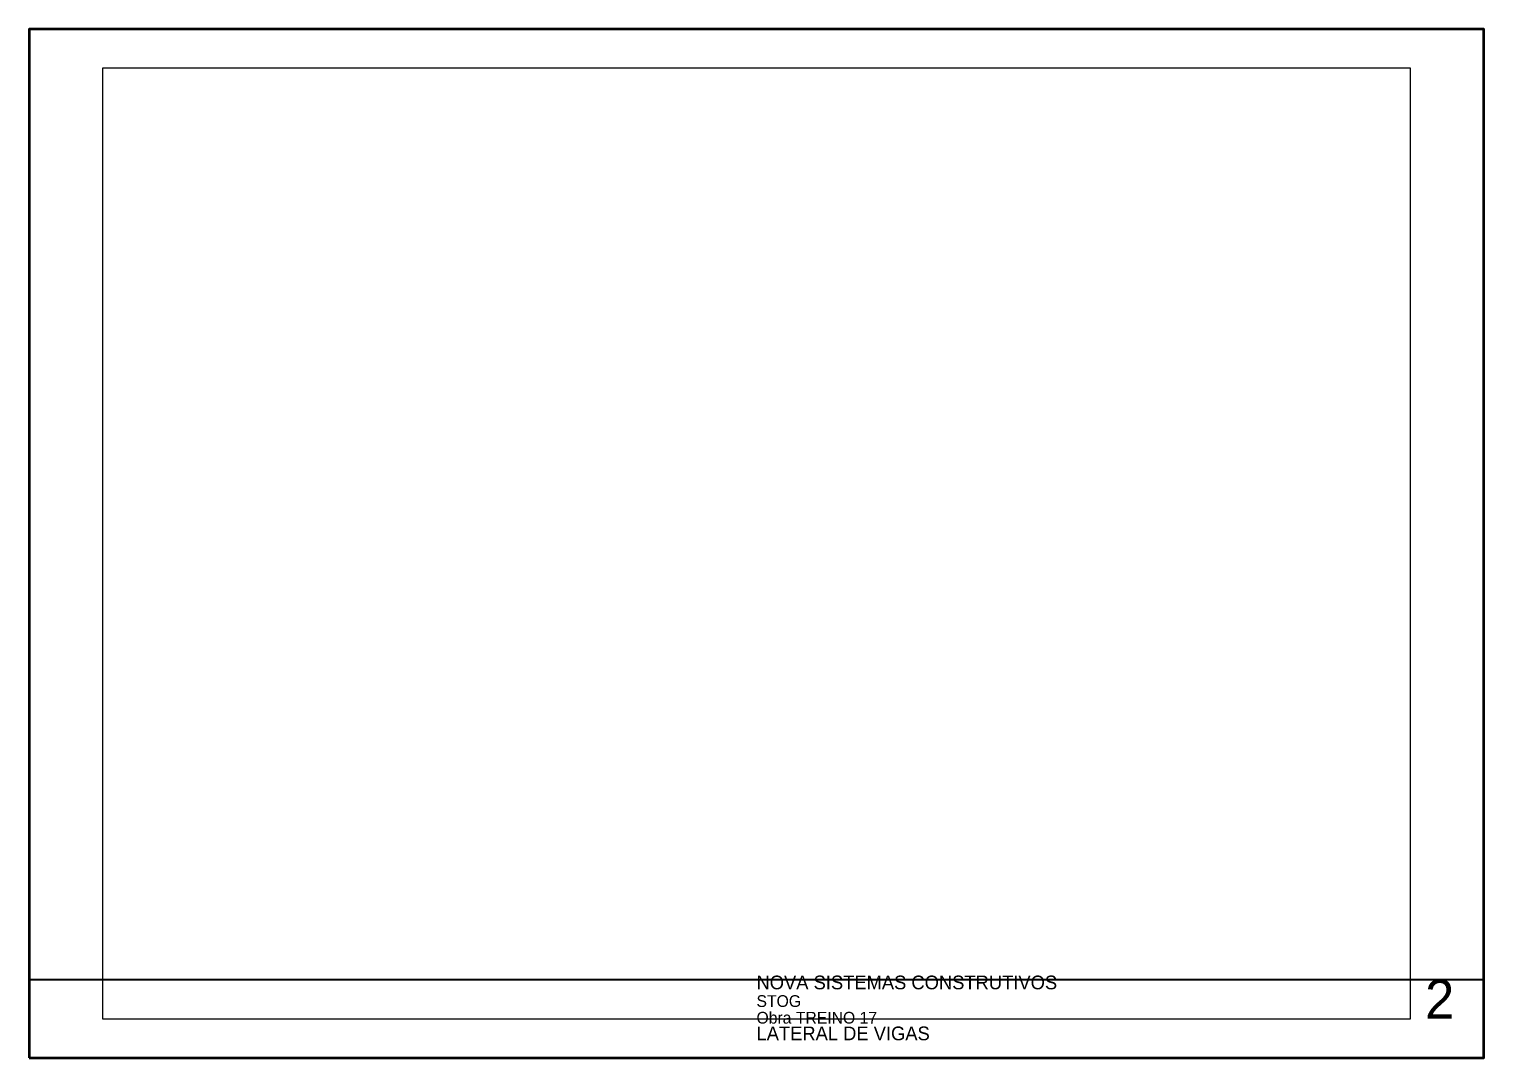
# Model space of a CAD drawing. Extents: x -10500 to 3070, y -3175 to 1250.
# Drawn here: x 1585 to 3070, y 200 to 1250 of the extents above; entities that cross this region are included whole.
import ezdxf

# ---------------------------------------------------------------- set-up
doc = ezdxf.new("R2010")
doc.units = 0
doc.layers.add('CARIMBO', color=255, linetype='Continuous')
doc.layers.add('Folhas', color=255, linetype='Continuous')

msp = doc.modelspace()

# ---------------------------------------------------------------- linework, layer by layer
at = {"layer": 'CARIMBO', "lineweight": 35}
msp.add_line((1585, 280), (3070, 280), dxfattribs=at)
at = {"layer": 'Folhas', "lineweight": 50}
msp.add_lwpolyline([(1585, 200), (3070, 200), (3070, 1250), (1585, 1250)], close=True, dxfattribs=at)
at = {"layer": 'Folhas', "lineweight": 25}
msp.add_lwpolyline([(1660, 240), (2995, 240), (2995, 1210), (1660, 1210)], close=True, dxfattribs=at)

# ---------------------------------------------------------------- texts
at = {"layer": 'CARIMBO'}
for s, height, p in [('NOVA SISTEMAS CONSTRUTIVOS', 14, (2327.5, 270)), ('2', 40, (3010, 240)), ('STOG', 12, (2327.5, 252)), ('Obra TREINO 17', 12, (2327.5, 235)), ('LATERAL DE VIGAS', 14, (2327.5, 218))]:
    msp.add_text(s, height=height, dxfattribs=at).set_placement(p)

doc.saveas('drawing.dxf')
